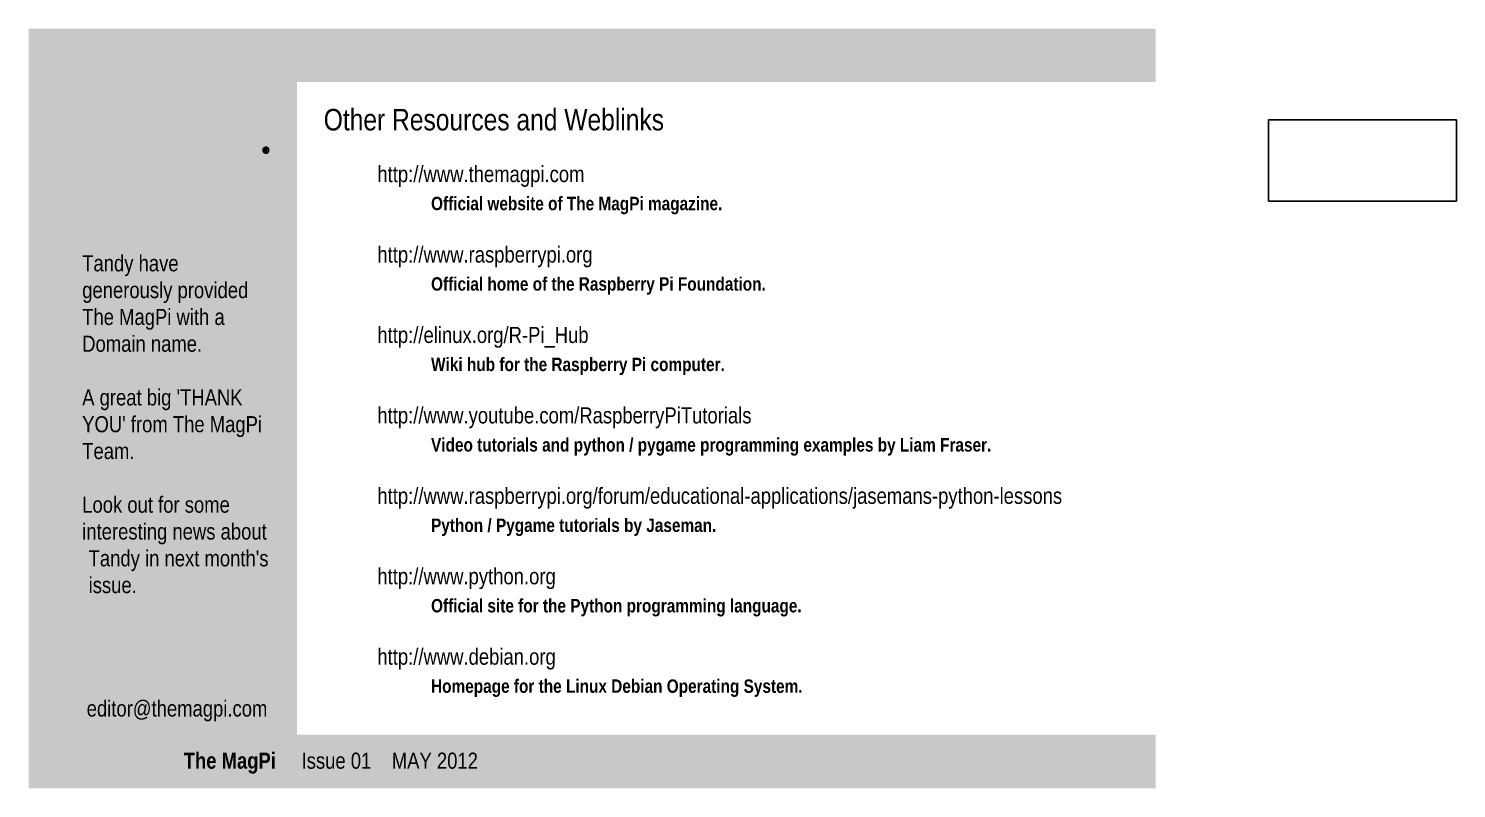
# Model space of a CAD drawing. Header units: millimetres. Extents: x 471 to 1044, y 7 to 541.
# Drawn here: x 769.1 to 1035.2, y 155.3 to 297 of the extents above; entities that cross this region are included whole.
import ezdxf

# ---------------------------------------------------------------- set-up
doc = ezdxf.new("R2010")
doc.units = ezdxf.units.MM
for name, color, linetype in [('Background Fill', 3, 'Continuous'), ('Images', 7, 'Continuous'), ('TandyLogo', 7, 'Continuous'), ('Text', 7, 'Continuous')]:
    doc.layers.add(name, color=color, linetype=linetype)
doc.styles.get("Standard").update_dxf_attribs({"font": 'arial.ttf'})
picture_1 = doc.add_image_def('image7.png', size_in_pixel=(1467, 635))

# ---------------------------------------------------------------- blocks, each defined once
blk = doc.blocks.new('block 10')
at = {"layer": 'TandyLogo', "lineweight": 0}
for points, knots in [([(208.92, -83.2), (209.27, -83.2), (209.61, -83.29), (209.95, -83.47), (210.28, -83.65), (210.54, -83.91), (210.72, -84.24), (210.91, -84.57), (211, -84.92), (211, -85.28), (211, -85.64), (210.91, -85.99), (210.73, -86.32), (210.54, -86.65), (210.29, -86.91), (209.96, -87.09), (209.63, -87.27), (209.28, -87.36), (208.92, -87.36), (208.56, -87.36), (208.22, -87.27), (207.89, -87.09), (207.56, -86.91), (207.3, -86.65), (207.12, -86.32), (206.93, -85.99), (206.84, -85.64), (206.84, -85.28), (206.84, -84.92), (206.94, -84.57), (207.12, -84.24), (207.31, -83.91), (207.57, -83.65), (207.9, -83.47), (208.23, -83.29), (208.57, -83.2), (208.92, -83.2)], [0, 0, 0, 0, 1, 1, 1, 2, 2, 2, 3, 3, 3, 4, 4, 4, 5, 5, 5, 6, 6, 6, 7, 7, 7, 8, 8, 8, 9, 9, 9, 10, 10, 10, 11, 11, 11, 12, 12, 12, 12]), ([(208.92, -83.55), (208.63, -83.55), (208.35, -83.62), (208.07, -83.77), (207.79, -83.92), (207.58, -84.14), (207.42, -84.41), (207.27, -84.69), (207.19, -84.98), (207.19, -85.28), (207.19, -85.58), (207.26, -85.87), (207.42, -86.15), (207.57, -86.42), (207.79, -86.63), (208.06, -86.79), (208.34, -86.94), (208.62, -87.02), (208.92, -87.02), (209.22, -87.02), (209.51, -86.94), (209.79, -86.79), (210.06, -86.63), (210.28, -86.42), (210.43, -86.15), (210.58, -85.87), (210.66, -85.58), (210.66, -85.28), (210.66, -84.98), (210.58, -84.69), (210.42, -84.41), (210.27, -84.14), (210.05, -83.92), (209.78, -83.77), (209.5, -83.62), (209.21, -83.55), (208.92, -83.55)], [0, 0, 0, 0, 1, 1, 1, 2, 2, 2, 3, 3, 3, 4, 4, 4, 5, 5, 5, 6, 6, 6, 7, 7, 7, 8, 8, 8, 9, 9, 9, 10, 10, 10, 11, 11, 11, 12, 12, 12, 12]), ([(208.01, -86.43), (208.01, -86.43), (208.01, -84.2), (208.01, -84.2), (208.01, -84.2), (208.78, -84.2), (208.78, -84.2), (209.04, -84.2), (209.23, -84.22), (209.35, -84.26), (209.47, -84.3), (209.56, -84.37), (209.63, -84.47), (209.7, -84.58), (209.74, -84.69), (209.74, -84.8), (209.74, -84.97), (209.68, -85.11), (209.56, -85.23), (209.44, -85.35), (209.29, -85.42), (209.1, -85.43), (209.18, -85.47), (209.24, -85.51), (209.29, -85.55), (209.38, -85.64), (209.49, -85.79), (209.62, -86), (209.62, -86), (209.89, -86.43), (209.89, -86.43), (209.89, -86.43), (209.45, -86.43), (209.45, -86.43), (209.45, -86.43), (209.25, -86.08), (209.25, -86.08), (209.1, -85.8), (208.97, -85.63), (208.87, -85.56), (208.81, -85.51), (208.71, -85.48), (208.58, -85.48), (208.58, -85.48), (208.37, -85.48), (208.37, -85.48), (208.37, -85.48), (208.37, -86.43), (208.37, -86.43), (208.37, -86.43), (208.01, -86.43), (208.01, -86.43)], [0, 0, 0, 0, 1, 1, 1, 2, 2, 2, 3, 3, 3, 4, 4, 4, 5, 5, 5, 6, 6, 6, 7, 7, 7, 8, 8, 8, 9, 9, 9, 10, 10, 10, 11, 11, 11, 12, 12, 12, 13, 13, 13, 14, 14, 14, 15, 15, 15, 16, 16, 16, 17, 17, 17, 17]), ([(208.37, -85.17), (208.37, -85.17), (208.81, -85.17), (208.81, -85.17), (209.02, -85.17), (209.16, -85.14), (209.24, -85.08), (209.32, -85.02), (209.35, -84.94), (209.35, -84.83), (209.35, -84.77), (209.34, -84.71), (209.3, -84.65), (209.26, -84.6), (209.21, -84.56), (209.15, -84.54), (209.08, -84.51), (208.96, -84.5), (208.78, -84.5), (208.78, -84.5), (208.37, -84.5), (208.37, -84.5), (208.37, -84.5), (208.37, -85.17), (208.37, -85.17)], [0, 0, 0, 0, 1, 1, 1, 2, 2, 2, 3, 3, 3, 4, 4, 4, 5, 5, 5, 6, 6, 6, 7, 7, 7, 8, 8, 8, 8])]:
    blk.add_open_spline(points, degree=3, knots=knots, dxfattribs=at)

msp = doc.modelspace()

# ---------------------------------------------------------------- hatches: boundary and pattern name
at = {"layer": 'Background Fill', "true_color": 0xffffff}
h = msp.add_hatch(color=7, dxfattribs=at)
h.dxf.hatch_style = 1
edge = h.paths.add_edge_path()
edge.add_spline(control_points=[(804.68, 264.73), (804.68, 264.73), (804.22, 264.73), (804.22, 264.73), (804.22, 264.73), (803.66, 264.73), (803.66, 264.73), (803.66, 264.73), (802.6, 264.74), (802.6, 264.74), (801.66, 264.74), (800.85, 265.11), (800.19, 265.84), (800.02, 266.03), (799.87, 266.24), (799.74, 266.45), (799.74, 266.45), (799.72, 266.47), (799.72, 266.47), (799.72, 266.47), (799.72, 265.15), (799.72, 265.15), (799.72, 264.92), (799.53, 264.73), (799.31, 264.73), (799.31, 264.73), (793.33, 264.73), (793.33, 264.73), (793.32, 264.73), (793.31, 264.74), (793.3, 264.74), (793.3, 264.74), (787.87, 264.74), (787.87, 264.74), (787.87, 264.74), (787.87, 264.74), (787.87, 264.74), (787.11, 264.77), (786.5, 264.95), (786.05, 265.28), (785.87, 265.41), (785.75, 265.57), (785.63, 265.75), (785.63, 265.75), (785.63, 265.49), (785.63, 265.49), (785.64, 265.46), (785.64, 265.44), (785.64, 265.41), (785.64, 265.41), (785.64, 265.15), (785.64, 265.15), (785.64, 264.92), (785.41, 264.73), (785.19, 264.73), (785.19, 264.73), (782.28, 264.73), (782.28, 264.73), (782.27, 264.73), (782.25, 264.74), (782.23, 264.74), (782.22, 264.74), (782.1, 264.73), (782.09, 264.73), (781.86, 264.73), (781.68, 264.92), (781.68, 265.15), (781.68, 265.15), (781.68, 265.41), (781.68, 265.41), (781.68, 265.41), (781.68, 272.98), (781.68, 272.98), (781.68, 272.98), (779.65, 272.98), (779.65, 272.98), (779.42, 272.98), (779.24, 273.17), (779.24, 273.39), (779.24, 273.39), (779.24, 273.42), (779.24, 273.42), (779.24, 273.42), (779.24, 273.66), (779.24, 273.66), (779.24, 273.66), (779.24, 275.62), (779.24, 275.62), (779.24, 275.62), (779.24, 275.88), (779.24, 275.88), (779.24, 276.11), (779.42, 276.33), (779.65, 276.33), (779.65, 276.33), (787.62, 276.33), (787.62, 276.33), (787.85, 276.33), (788.04, 276.11), (788.04, 275.88), (788.04, 275.88), (788.04, 275.62), (788.04, 275.62), (788.04, 275.62), (788.04, 273.66), (788.04, 273.66), (788.04, 273.66), (788.04, 273.42), (788.04, 273.42), (788.04, 273.42), (788.04, 273.4), (788.04, 273.4), (788.04, 273.4), (793.31, 273.4), (793.31, 273.4), (793.31, 273.4), (797.04, 273.4), (797.04, 273.4), (797.84, 273.4), (798.47, 273.18), (798.95, 272.75), (799.3, 272.43), (799.52, 272.04), (799.61, 271.56), (799.61, 271.56), (799.68, 271.67), (799.68, 271.67), (799.81, 271.89), (799.96, 272.1), (800.13, 272.29), (800.8, 273.03), (801.6, 273.4), (802.55, 273.4), (802.55, 273.4), (803.56, 273.4), (803.56, 273.4), (803.56, 273.4), (803.56, 274.14), (803.56, 274.14), (803.56, 274.14), (803.56, 274.81), (803.56, 274.81), (803.56, 274.81), (803.56, 275.67), (803.56, 275.67), (803.56, 275.67), (803.56, 275.93), (803.56, 275.93), (803.56, 276.16), (803.85, 276.33), (804.07, 276.33), (804.07, 276.33), (806.74, 276.33), (806.74, 276.33), (806.75, 276.33), (806.76, 276.33), (806.77, 276.33), (807, 276.33), (807.19, 276.16), (807.19, 275.94), (807.19, 275.94), (807.19, 275.93), (807.19, 275.93), (807.19, 275.93), (807.19, 275.67), (807.19, 275.67), (807.19, 275.67), (807.19, 273.42), (807.19, 273.42), (807.19, 273.42), (813.51, 273.42), (813.51, 273.42), (813.74, 273.42), (813.92, 273.23), (813.92, 273.01), (813.92, 273.01), (813.92, 272.74), (813.92, 272.74), (813.92, 272.74), (813.92, 272.74), (813.92, 272.74), (813.92, 272.74), (813.92, 267.39), (813.92, 267.39), (813.92, 267.39), (813.92, 261.77), (813.92, 261.77), (813.92, 261.65), (813.87, 261.55), (813.8, 261.47), (813.73, 261.4), (813.62, 261.35), (813.51, 261.35), (813.51, 261.35), (810.59, 261.35), (810.59, 261.35), (810.36, 261.35), (810.08, 261.54), (810.08, 261.77), (810.08, 261.77), (810.08, 262.03), (810.08, 262.03), (810.08, 262.03), (810.08, 264.73), (810.08, 264.73), (810.08, 264.73), (804.68, 264.73), (804.68, 264.73)], knot_values=[0, 0, 0, 0, 1, 1, 1, 2, 2, 2, 3, 3, 3, 4, 4, 4, 5, 5, 5, 6, 6, 6, 7, 7, 7, 8, 8, 8, 9, 9, 9, 10, 10, 10, 11, 11, 11, 12, 12, 12, 13, 13, 13, 14, 14, 14, 15, 15, 15, 16, 16, 16, 17, 17, 17, 18, 18, 18, 19, 19, 19, 20, 20, 20, 21, 21, 21, 22, 22, 22, 23, 23, 23, 24, 24, 24, 25, 25, 25, 26, 26, 26, 27, 27, 27, 28, 28, 28, 29, 29, 29, 30, 30, 30, 31, 31, 31, 32, 32, 32, 33, 33, 33, 34, 34, 34, 35, 35, 35, 36, 36, 36, 37, 37, 37, 38, 38, 38, 39, 39, 39, 40, 40, 40, 41, 41, 41, 42, 42, 42, 43, 43, 43, 44, 44, 44, 45, 45, 45, 46, 46, 46, 47, 47, 47, 48, 48, 48, 49, 49, 49, 50, 50, 50, 51, 51, 51, 52, 52, 52, 53, 53, 53, 54, 54, 54, 55, 55, 55, 56, 56, 56, 57, 57, 57, 58, 58, 58, 59, 59, 59, 60, 60, 60, 61, 61, 61, 62, 62, 62, 63, 63, 63, 64, 64, 64, 65, 65, 65, 66, 66, 66, 67, 67, 67, 68, 68, 68, 69, 69, 69, 69], degree=3, periodic=0)
at = {"layer": 'Background Fill', "true_color": 0xbc1717}
h = msp.add_hatch(color=12, dxfattribs=at)
h.dxf.hatch_style = 1
h.paths.add_polyline_path([(785.16, 273.4), (785.16, 265.28), (782.13, 265.28), (782.13, 273.4), (779.69, 273.4), (779.69, 275.8), (787.5, 275.8), (787.5, 273.4)])
h = msp.add_hatch(color=12, dxfattribs=at)
h.dxf.hatch_style = 1
edge = h.paths.add_edge_path()
edge.add_spline(control_points=[(804.01, 275.8), (804.01, 275.8), (804.01, 272.86), (804.01, 272.86), (804.01, 272.86), (802.95, 272.86), (802.95, 272.86), (802, 272.86), (801.2, 272.49), (800.53, 271.75), (799.87, 271.01), (799.54, 270.12), (799.54, 269.07), (799.54, 268.02), (799.87, 267.13), (800.53, 266.39), (801.2, 265.65), (802, 265.28), (802.95, 265.28), (802.95, 265.28), (806.71, 265.28), (806.71, 265.28), (806.71, 265.28), (806.71, 275.8), (806.71, 275.8), (806.71, 275.8), (804.01, 275.8), (804.01, 275.8)], knot_values=[0, 0, 0, 0, 1, 1, 1, 2, 2, 2, 3, 3, 3, 4, 4, 4, 5, 5, 5, 6, 6, 6, 7, 7, 7, 8, 8, 8, 9, 9, 9, 9], degree=3, periodic=0)
edge = h.paths.add_edge_path(flags=16)
edge.add_spline(control_points=[(803.49, 266.65), (802.82, 266.65), (802.27, 267.19), (802.27, 267.86), (802.27, 268.53), (802.82, 269.08), (803.49, 269.08), (804.16, 269.08), (804.7, 268.53), (804.7, 267.86), (804.7, 267.19), (804.16, 266.65), (803.49, 266.65)], knot_values=[0, 0, 0, 0, 1, 1, 1, 2, 2, 2, 3, 3, 3, 4, 4, 4, 4], degree=3, periodic=0)
h = msp.add_hatch(color=12, dxfattribs=at)
h.dxf.hatch_style = 1
edge = h.paths.add_edge_path()
edge.add_spline(control_points=[(791.84, 272.08), (791.38, 272.57), (790.83, 272.87), (790.17, 272.87), (790.17, 272.87), (786.06, 272.87), (786.06, 272.87), (786.06, 272.87), (786.06, 270.76), (786.06, 270.76), (786.06, 270.76), (789.15, 270.76), (789.15, 270.76), (789.36, 270.76), (789.46, 270.69), (789.46, 270.54), (789.46, 270.4), (789.36, 270.3), (789.15, 270.3), (789.15, 270.3), (787.83, 270.3), (787.83, 270.3), (787.18, 270.3), (786.63, 270.06), (786.17, 269.57), (785.71, 269.08), (785.48, 268.49), (785.48, 267.79), (785.48, 267.09), (785.71, 266.5), (786.17, 266.01), (786.63, 265.52), (787.18, 265.28), (787.83, 265.28), (787.83, 265.28), (792.52, 265.28), (792.52, 265.28), (792.52, 265.28), (792.52, 270.3), (792.52, 270.3), (792.52, 271), (792.29, 271.59), (791.84, 272.08)], knot_values=[0, 0, 0, 0, 1, 1, 1, 2, 2, 2, 3, 3, 3, 4, 4, 4, 5, 5, 5, 6, 6, 6, 7, 7, 7, 8, 8, 8, 9, 9, 9, 10, 10, 10, 11, 11, 11, 12, 12, 12, 13, 13, 13, 14, 14, 14, 14], degree=3, periodic=0)
edge = h.paths.add_edge_path(flags=16)
edge.add_spline(control_points=[(789.02, 266.65), (788.35, 266.65), (787.8, 267.19), (787.8, 267.86), (787.8, 268.53), (788.35, 269.08), (789.02, 269.08), (789.69, 269.08), (790.23, 268.53), (790.23, 267.86), (790.23, 267.19), (789.69, 266.65), (789.02, 266.65)], knot_values=[0, 0, 0, 0, 1, 1, 1, 2, 2, 2, 3, 3, 3, 4, 4, 4, 4], degree=3, periodic=0)
h = msp.add_hatch(color=12, dxfattribs=at)
h.dxf.hatch_style = 1
edge = h.paths.add_edge_path()
edge.add_spline(control_points=[(799.19, 270.59), (799.19, 270.59), (799.19, 265.28), (799.19, 265.28), (799.19, 265.28), (796.29, 265.28), (796.29, 265.28), (796.29, 265.28), (796.29, 270.12), (796.29, 270.12), (796.29, 270.47), (796.2, 270.56), (796.03, 270.56), (795.87, 270.56), (795.78, 270.47), (795.78, 270.12), (795.78, 270.12), (795.78, 265.28), (795.78, 265.28), (795.78, 265.28), (792.88, 265.28), (792.88, 265.28), (792.88, 265.28), (792.88, 272.87), (792.88, 272.87), (792.88, 272.87), (796.71, 272.87), (796.71, 272.87), (797.46, 272.87), (798.06, 272.67), (798.51, 272.26), (798.96, 271.85), (799.19, 271.29), (799.19, 270.59)], knot_values=[0, 0, 0, 0, 1, 1, 1, 2, 2, 2, 3, 3, 3, 4, 4, 4, 5, 5, 5, 6, 6, 6, 7, 7, 7, 8, 8, 8, 9, 9, 9, 10, 10, 10, 11, 11, 11, 11], degree=3, periodic=0)
h = msp.add_hatch(color=12, dxfattribs=at)
h.dxf.hatch_style = 1
edge = h.paths.add_edge_path()
edge.add_spline(control_points=[(810, 267.33), (810, 267.33), (810, 272.87), (810, 272.87), (810, 272.87), (807.13, 272.87), (807.13, 272.87), (807.13, 272.87), (807.13, 266.3), (807.13, 266.3), (807.13, 266.03), (807.21, 265.79), (807.38, 265.59), (807.55, 265.38), (807.74, 265.28), (807.96, 265.28), (807.96, 265.28), (810.59, 265.28), (810.59, 265.28), (810.59, 265.28), (810.59, 264.11), (810.59, 264.11), (810.59, 264.11), (810.59, 261.9), (810.59, 261.9), (810.59, 261.9), (812.53, 261.9), (812.53, 261.9), (812.53, 261.9), (813.36, 261.9), (813.36, 261.9), (813.36, 261.9), (813.36, 272.87), (813.36, 272.87), (813.36, 272.87), (810.59, 272.87), (810.59, 272.87), (810.59, 272.87), (810.59, 267.49), (810.59, 267.49), (810.59, 267.49), (810.59, 267.49), (810.59, 267.49), (810.59, 267.49), (810.59, 267.34), (810.59, 267.33), (810.59, 267.17), (810.46, 267.04), (810.3, 267.04), (810.14, 267.04), (810, 267.17), (810, 267.33)], knot_values=[0, 0, 0, 0, 1, 1, 1, 2, 2, 2, 3, 3, 3, 4, 4, 4, 5, 5, 5, 6, 6, 6, 7, 7, 7, 8, 8, 8, 9, 9, 9, 10, 10, 10, 11, 11, 11, 12, 12, 12, 13, 13, 13, 14, 14, 14, 15, 15, 15, 16, 16, 16, 17, 17, 17, 17], degree=3, periodic=0)

# ---------------------------------------------------------------- linework, layer by layer
at = {"layer": 'Background Fill', "color": 251, "true_color": 0x505050}
msp.add_solid([(769.11, 297.03), (819.11, 297.03), (769.11, 165.32), (819.11, 165.32)], dxfattribs=at)
at = {"layer": 'Background Fill', "color": 77, "true_color": 0x5d6a34}
msp.add_solid([(819.11, 297.03), (979.11, 297.03), (819.11, 287.03), (979.11, 287.03)], dxfattribs=at)
at = {"layer": 'Background Fill', "color": 26, "true_color": 0x751d00}
msp.add_solid([(769.11, 165.32), (979.11, 165.32), (769.11, 155.32), (979.11, 155.32)], dxfattribs=at)

# ---------------------------------------------------------------- block references
at = {"layer": 'TandyLogo', "xscale": 0.28, "yscale": 0.28, "zscale": 0.28}
msp.add_blockref('block 10', (754.84, 298.22), dxfattribs=at)

# ---------------------------------------------------------------- texts
at = {"layer": 'Text', "attachment_point": 1}
for s, width, insert, char_height in [('{\\fArial Narrow|b0|i0|c0|p34;\\C30;Other Resources and Weblinks}', 63.4087, (824.11, 282.03), 4), ('{\\fArial Narrow|b0|i0|c0|p34;\\C144;http://www.themagpi.com}', 121, (834.11, 271.39), 3), ('{\\fArial Narrow|b1|i0|c0|p34;Official website of The MagPi magazine.}', 111, (844.11, 265.65), 2.5), ('{\\fArial Narrow|b0|i0|c0|p34;\\C144;http://www.raspberrypi.org}', 121, (834.11, 256.39), 3), ('{\\fArial Narrow|b1|i0|c0|p34;Official home of the Raspberry Pi Foundation.}', 111, (844.11, 250.65), 2.5), ('{\\fArial Narrow|b0|i0|c0|p34;\\C144;http://elinux.org/R-Pi_Hub}', 121, (834.11, 241.39), 3), ('{\\fArial Narrow|b1|i0|c0|p34;Wiki hub for the Raspberry Pi computer.}', 111, (844.11, 235.65), 2.5), ('{\\fArial Narrow|b0|i0|c0|p34;\\C144;http://www.youtube.com/RaspberryPiTutorials}', 121, (834.11, 226.39), 3), ('{\\fArial Narrow|b1|i0|c0|p34;Video tutorials and python / pygame programming examples by Liam Fraser.}', 111, (844.11, 220.65), 2.5), ('{\\fArial Narrow|b0|i0|c0|p34;\\C144;http://www.raspberrypi.org/forum/educational-applications/jasemans-python-lessons}', 121, (834.11, 211.39), 3), ('{\\fArial Narrow|b1|i0|c0|p34;Python / Pygame tutorials by Jaseman.}', 111, (844.11, 205.65), 2.5), ('{\\fArial Narrow|b0|i0|c0|p34;\\C144;http://www.python.org}', 121, (834.11, 196.39), 3), ('{\\fArial Narrow|b1|i0|c0|p34;Official site for the Python programming language.}', 111, (844.11, 190.65), 2.5), ('{\\fArial Narrow|b0|i0|c0|p34;\\C144;http://www.debian.org}', 121, (834.11, 181.39), 3), ('{\\fArial Narrow|b1|i0|c0|p34;Homepage for the Linux Debian Operating System.}', 111, (844.11, 175.65), 2.5)]:
    msp.add_mtext_dynamic_manual_height_columns(s, width=width, gutter_width=12.5, heights=[0], dxfattribs=dict(at, insert=insert, char_height=char_height))
at = {"layer": 'Text', "color": 255, "char_height": 3, "attachment_point": 1}
for s, width, insert in [("{\\fArial Narrow|b0|i0|c0|p34;Tandy have generously provided \\H1.3333x; \\H0.75x;The MagPi with a \\H1.2222x; \\H0.81818x;Domain name.\\H1.2593x; \\H0.79412x;\\P\\H1.2469x; \\H0.80198x;\\PA great big 'THANK \\H1.251x; \\H0.79934x;YOU' from The MagPi \\H1.2674x; \\H0.78902x;Team.\\H1.2531x; \\H0.79804x;\\P\\H1.249x; \\H0.80066x;\\PLook out for some \\H1.2674x; \\H0.78902x;interesting news about \\H1.2527x; \\H0.79826x;Tandy in next month's \\H1.2491x; \\H0.80058x;issue.\\H1.2503x; }", 35, (779.11, 254.75)), ('{\\fArial Narrow|b1|i0|c0|p34;The MagPi\\fArial Narrow|b0|i0|c0|p34;     Issue 01    MAY 2012}', 89.5398, (798.02, 162))]:
    msp.add_mtext_dynamic_manual_height_columns(s, width=width, gutter_width=12.5, heights=[0], dxfattribs=dict(at, insert=insert))
at = {"layer": 'Text', "color": 40, "insert": (779.11, 171.73), "char_height": 3, "attachment_point": 1}
msp.add_mtext_dynamic_manual_height_columns('\\pi0.83424;{\\fArial Narrow|b0|i0|c0|p34;editor@themagpi.com}', width=35, gutter_width=12.5, heights=[0], dxfattribs=at)

# ---------------------------------------------------------------- pictures from other files: only their frames are drawn
at = {"layer": 'Images'}
image = msp.add_image(picture_1, insert=(1000.17, 264.86), size_in_units=(35, 15.15), dxfattribs=at)
image.dxf.flags = 15

doc.saveas('drawing.dxf')
